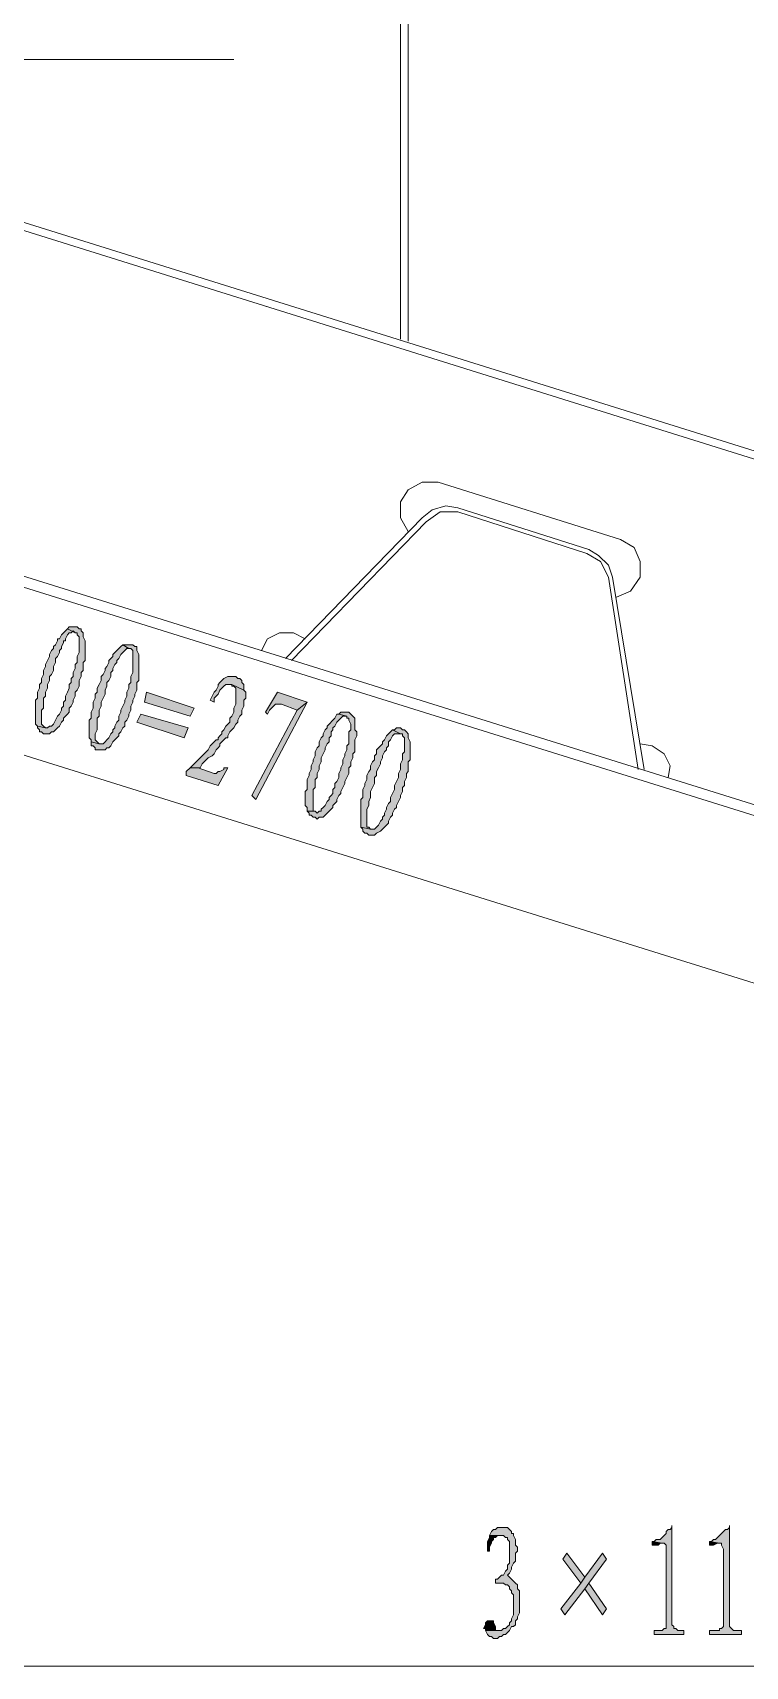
# Model space of a CAD drawing. Header units: millimetres. Extents: x 24 to 410, y 10 to 282.
# Drawn here: x 112.54 to 127.76, y 173.1 to 207.96 of the extents above; entities that cross this region are included whole.
import ezdxf

# ---------------------------------------------------------------- set-up
doc = ezdxf.new("R2010")
doc.units = ezdxf.units.MM

msp = doc.modelspace()

# ---------------------------------------------------------------- hatches: boundary and pattern name
h = msp.add_hatch(color=256)
h.dxf.hatch_style = 2
h.paths.add_polyline_path([(113.284, 195.241333), (113.241667, 195.199), (113.199333, 195.156667), (113.157, 195.114333), (113.114667, 195.029667), (113.072333, 195.029667), (113.072333, 194.987333), (113.03, 194.902667), (112.987667, 194.860333), (112.987667, 194.818), (112.945333, 194.775667), (112.903, 194.691), (112.903, 194.648667), (112.860667, 194.564), (112.818333, 194.479333), (112.818333, 194.437), (112.776, 194.352333), (112.776, 194.267667), (112.733667, 194.183), (112.733667, 194.098333), (112.691333, 194.056), (112.691333, 193.971333), (112.649, 193.886667), (112.649, 193.759667), (112.606667, 193.717333), (112.606667, 193.632667), (112.606667, 193.209333), (112.649, 193.167), (112.818333, 193.124667), (112.776, 193.167), (112.733667, 193.209333), (112.733667, 193.505667), (112.776, 193.548), (112.776, 193.759667), (112.818333, 193.802), (112.818333, 193.886667), (112.860667, 193.971333), (112.860667, 194.056), (112.903, 194.140667), (112.903, 194.225333), (112.945333, 194.267667), (112.987667, 194.352333), (112.987667, 194.437), (113.03, 194.521667), (113.03, 194.606333), (113.072333, 194.648667), (113.114667, 194.733333), (113.114667, 194.775667), (113.157, 194.818), (113.157, 194.860333), (113.199333, 194.945), (113.199333, 194.987333), (113.241667, 194.987333), (113.241667, 195.029667), (113.284, 195.114333), (113.326333, 195.156667), (113.368667, 195.156667), (113.411, 195.199), (113.453333, 195.156667)])
h = msp.add_hatch(color=256)
h.dxf.hatch_style = 2
h.paths.add_polyline_path([(113.495667, 195.283667), (113.326333, 195.283667), (113.284, 195.241333), (113.453333, 195.156667), (113.495667, 195.156667), (113.495667, 195.114333), (113.538, 195.072), (113.538, 194.733333), (113.495667, 194.648667), (113.495667, 194.521667), (113.453333, 194.479333), (113.453333, 194.394667), (113.411, 194.31), (113.411, 194.225333), (113.368667, 194.183), (113.368667, 194.098333), (113.326333, 194.056), (113.326333, 193.971333), (113.284, 193.886667), (113.241667, 193.802), (113.241667, 193.717333), (113.199333, 193.675), (113.199333, 193.590333), (113.157, 193.548), (113.157, 193.505667), (113.114667, 193.421), (113.072333, 193.378667), (113.03, 193.294), (112.987667, 193.209333), (112.945333, 193.167), (112.903, 193.167), (112.860667, 193.124667), (112.818333, 193.124667), (112.649, 193.167), (112.649, 193.124667), (112.691333, 193.082333), (112.691333, 193.04), (112.733667, 193.04), (112.776, 192.997667), (112.903, 192.997667), (112.945333, 193.04), (112.987667, 193.04), (113.03, 193.082333), (113.072333, 193.124667), (113.114667, 193.167), (113.157, 193.251667), (113.199333, 193.294), (113.199333, 193.336333), (113.241667, 193.378667), (113.284, 193.421), (113.326333, 193.463333), (113.326333, 193.548), (113.368667, 193.590333), (113.411, 193.675), (113.411, 193.717333), (113.453333, 193.802), (113.453333, 193.886667), (113.495667, 193.929), (113.538, 194.013667), (113.538, 194.140667), (113.580333, 194.225333), (113.580333, 194.31), (113.622667, 194.352333), (113.622667, 194.521667), (113.665, 194.564), (113.665, 194.987333), (113.622667, 195.072), (113.622667, 195.156667), (113.580333, 195.199), (113.580333, 195.241333), (113.538, 195.241333)])
h = msp.add_hatch(color=256)
h.dxf.hatch_style = 2
h.paths.add_polyline_path([(114.469333, 194.902667), (114.427, 194.860333), (114.384667, 194.818), (114.3, 194.733333), (114.257667, 194.691), (114.257667, 194.648667), (114.215333, 194.606333), (114.173, 194.564), (114.173, 194.521667), (114.130667, 194.437), (114.088333, 194.394667), (114.088333, 194.352333), (114.046, 194.267667), (114.003667, 194.225333), (114.003667, 194.140667), (113.961333, 194.056), (113.919, 193.971333), (113.919, 193.886667), (113.876667, 193.844333), (113.876667, 193.759667), (113.834333, 193.675), (113.834333, 193.548), (113.792, 193.463333), (113.792, 193.336333), (113.749667, 193.294), (113.749667, 192.913), (113.792, 192.870667), (113.792, 192.828333), (113.961333, 192.786), (113.919, 192.828333), (113.876667, 192.870667), (113.876667, 192.997667), (113.919, 193.082333), (113.919, 193.336333), (113.961333, 193.378667), (113.961333, 193.505667), (114.003667, 193.590333), (114.003667, 193.675), (114.046, 193.759667), (114.088333, 193.844333), (114.088333, 193.929), (114.130667, 194.013667), (114.130667, 194.098333), (114.173, 194.140667), (114.215333, 194.225333), (114.215333, 194.31), (114.257667, 194.352333), (114.257667, 194.394667), (114.3, 194.479333), (114.342333, 194.521667), (114.342333, 194.564), (114.384667, 194.606333), (114.427, 194.691), (114.469333, 194.733333), (114.511667, 194.775667), (114.554, 194.818), (114.596333, 194.818)])
h = msp.add_hatch(color=256)
h.dxf.hatch_style = 2
h.paths.add_polyline_path([(114.638667, 194.902667), (114.469333, 194.902667), (114.596333, 194.818), (114.638667, 194.818), (114.681, 194.775667), (114.681, 194.31), (114.638667, 194.225333), (114.638667, 194.098333), (114.596333, 194.056), (114.596333, 193.971333), (114.554, 193.886667), (114.554, 193.802), (114.511667, 193.717333), (114.511667, 193.675), (114.469333, 193.590333), (114.427, 193.505667), (114.427, 193.463333), (114.384667, 193.378667), (114.384667, 193.294), (114.342333, 193.251667), (114.3, 193.167), (114.3, 193.124667), (114.257667, 193.082333), (114.257667, 193.04), (114.215333, 192.997667), (114.173, 192.913), (114.130667, 192.870667), (114.088333, 192.828333), (114.046, 192.786), (113.961333, 192.786), (113.792, 192.828333), (113.792, 192.743667), (113.834333, 192.743667), (113.876667, 192.701333), (113.876667, 192.659), (113.919, 192.659), (114.088333, 192.659), (114.130667, 192.701333), (114.173, 192.701333), (114.215333, 192.743667), (114.257667, 192.828333), (114.3, 192.870667), (114.342333, 192.913), (114.384667, 192.955333), (114.384667, 192.997667), (114.427, 193.04), (114.469333, 193.124667), (114.511667, 193.167), (114.511667, 193.251667), (114.554, 193.294), (114.596333, 193.378667), (114.596333, 193.421), (114.638667, 193.505667), (114.638667, 193.590333), (114.681, 193.675), (114.681, 193.717333), (114.723333, 193.802), (114.723333, 193.844333), (114.765667, 193.929), (114.765667, 194.098333), (114.808, 194.140667), (114.808, 194.691), (114.765667, 194.775667), (114.765667, 194.860333), (114.723333, 194.860333), (114.681, 194.902667)])
h = msp.add_hatch(color=256)
h.dxf.hatch_style = 2
h.paths.add_polyline_path([(116.882333, 194.225333), (116.713, 194.225333), (116.628333, 194.183), (116.586, 194.140667), (116.543667, 194.098333), (116.501333, 194.056), (116.501333, 194.013667), (116.459, 193.929), (116.416667, 193.886667), (116.374333, 193.802), (116.332, 193.717333), (116.416667, 193.675), (116.416667, 193.759667), (116.459, 193.802), (116.501333, 193.844333), (116.543667, 193.929), (116.586, 193.971333), (116.628333, 194.013667), (116.670667, 194.056), (116.713, 194.056), (116.797667, 194.056), (117.051667, 193.929), (117.051667, 194.056), (117.009333, 194.098333), (117.009333, 194.140667), (116.967, 194.183), (116.924667, 194.183)])
h = msp.add_hatch(color=256)
h.dxf.hatch_style = 2
h.paths.add_polyline_path([(115.993333, 193.548), (114.977333, 193.886667), (114.935, 193.675), (115.908667, 193.378667)])
h = msp.add_hatch(color=256)
h.dxf.hatch_style = 2
h.paths.add_polyline_path([(117.051667, 193.929), (116.797667, 194.056), (116.797667, 194.013667), (116.84, 194.013667), (116.882333, 193.971333), (116.882333, 193.632667), (116.84, 193.548), (116.84, 193.463333), (116.797667, 193.378667), (116.755333, 193.336333), (116.755333, 193.251667), (116.713, 193.209333), (116.670667, 193.167), (116.628333, 193.082333), (116.586, 193.04), (116.586, 192.997667), (116.543667, 192.955333), (116.501333, 192.913), (116.501333, 192.870667), (116.459, 192.870667), (116.416667, 192.828333), (116.374333, 192.786), (116.332, 192.743667), (116.289667, 192.659), (116.247333, 192.616667), (116.205, 192.574333), (116.162667, 192.532), (116.078, 192.447333), (116.035667, 192.405), (115.951, 192.320333), (115.908667, 192.278), (116.120333, 192.278), (116.162667, 192.362667), (116.205, 192.405), (116.247333, 192.447333), (116.289667, 192.489667), (116.374333, 192.532), (116.416667, 192.574333), (116.459, 192.659), (116.501333, 192.701333), (116.543667, 192.743667), (116.543667, 192.786), (116.586, 192.828333), (116.628333, 192.870667), (116.670667, 192.913), (116.713, 192.913), (116.713, 192.955333), (116.755333, 193.04), (116.797667, 193.082333), (116.84, 193.124667), (116.882333, 193.209333), (116.924667, 193.251667), (116.924667, 193.294), (116.967, 193.378667), (117.009333, 193.421), (117.009333, 193.505667), (117.051667, 193.590333), (117.051667, 193.717333), (117.094, 193.759667), (117.094, 193.886667)])
h = msp.add_hatch(color=256)
h.dxf.hatch_style = 2
h.paths.add_polyline_path([(118.406333, 193.675), (117.771333, 193.886667), (117.517333, 193.463333), (117.559667, 193.421), (117.602, 193.505667), (117.644333, 193.548), (117.686667, 193.590333), (117.729, 193.632667), (117.856, 193.632667), (118.194667, 193.505667)])
h = msp.add_hatch(color=256)
h.dxf.hatch_style = 2
h.paths.add_polyline_path([(118.406333, 193.675), (118.194667, 193.505667), (117.221, 191.685333), (117.305667, 191.600667)])
h = msp.add_hatch(color=256)
h.dxf.hatch_style = 2
h.paths.add_polyline_path([(115.866333, 193.124667), (114.850333, 193.421), (114.765667, 193.251667), (115.781667, 192.913)])
h = msp.add_hatch(color=256)
h.dxf.hatch_style = 2
h.paths.add_polyline_path([(119.083667, 193.421), (119.041333, 193.421), (118.999, 193.336333), (118.956667, 193.294), (118.872, 193.209333), (118.829667, 193.167), (118.829667, 193.124667), (118.787333, 193.082333), (118.745, 192.997667), (118.745, 192.955333), (118.702667, 192.913), (118.660333, 192.828333), (118.660333, 192.743667), (118.618, 192.701333), (118.575667, 192.616667), (118.575667, 192.532), (118.533333, 192.447333), (118.533333, 192.405), (118.491, 192.320333), (118.491, 192.235667), (118.448667, 192.151), (118.448667, 192.108667), (118.406333, 192.024), (118.406333, 191.897), (118.406333, 191.812333), (118.364, 191.77), (118.364, 191.473667), (118.406333, 191.431333), (118.406333, 191.346667), (118.575667, 191.346667), (118.533333, 191.346667), (118.533333, 191.389), (118.533333, 191.812333), (118.575667, 191.854667), (118.575667, 192.024), (118.618, 192.066333), (118.618, 192.151), (118.660333, 192.235667), (118.660333, 192.320333), (118.702667, 192.405), (118.702667, 192.489667), (118.745, 192.574333), (118.787333, 192.659), (118.787333, 192.701333), (118.829667, 192.786), (118.872, 192.828333), (118.872, 192.913), (118.914333, 192.955333), (118.914333, 193.04), (118.956667, 193.082333), (118.956667, 193.124667), (118.999, 193.167), (119.041333, 193.251667), (119.083667, 193.294), (119.126, 193.336333), (119.168333, 193.378667), (119.253, 193.378667)])
h = msp.add_hatch(color=256)
h.dxf.hatch_style = 2
h.paths.add_polyline_path([(119.253, 193.463333), (119.126, 193.463333), (119.083667, 193.421), (119.253, 193.378667), (119.253, 193.336333), (119.295333, 193.336333), (119.295333, 193.294), (119.337667, 193.209333), (119.337667, 193.082333), (119.295333, 193.04), (119.295333, 192.786), (119.253, 192.743667), (119.253, 192.659), (119.210667, 192.574333), (119.210667, 192.532), (119.168333, 192.447333), (119.168333, 192.362667), (119.126, 192.278), (119.126, 192.235667), (119.083667, 192.151), (119.083667, 192.066333), (119.041333, 191.981667), (118.999, 191.939333), (118.999, 191.854667), (118.956667, 191.812333), (118.956667, 191.727667), (118.914333, 191.685333), (118.872, 191.643), (118.872, 191.600667), (118.829667, 191.558333), (118.787333, 191.473667), (118.745, 191.431333), (118.702667, 191.389), (118.702667, 191.346667), (118.660333, 191.346667), (118.618, 191.304333), (118.575667, 191.346667), (118.406333, 191.346667), (118.448667, 191.304333), (118.448667, 191.262), (118.491, 191.262), (118.533333, 191.219667), (118.575667, 191.219667), (118.618, 191.177333), (118.660333, 191.219667), (118.745, 191.219667), (118.787333, 191.262), (118.829667, 191.304333), (118.872, 191.346667), (118.956667, 191.431333), (118.956667, 191.473667), (118.999, 191.516), (119.041333, 191.558333), (119.041333, 191.600667), (119.083667, 191.685333), (119.126, 191.727667), (119.126, 191.77), (119.168333, 191.854667), (119.210667, 191.939333), (119.210667, 191.981667), (119.253, 192.066333), (119.295333, 192.151), (119.295333, 192.278), (119.337667, 192.320333), (119.337667, 192.405), (119.38, 192.489667), (119.38, 192.574333), (119.422333, 192.616667), (119.422333, 192.870667), (119.464667, 192.955333), (119.464667, 193.04), (119.422333, 193.082333), (119.422333, 193.336333), (119.38, 193.378667), (119.337667, 193.421), (119.295333, 193.463333)])
h = msp.add_hatch(color=256)
h.dxf.hatch_style = 2
h.paths.add_polyline_path([(120.438333, 193.082333), (120.396, 193.124667), (120.311333, 193.124667), (120.269, 193.082333), (120.226667, 193.082333), (120.396, 192.997667), (120.438333, 192.997667), (120.438333, 192.955333), (120.480667, 192.913), (120.480667, 192.616667), (120.438333, 192.574333), (120.438333, 192.447333), (120.396, 192.362667), (120.396, 192.235667), (120.353667, 192.151), (120.353667, 192.066333), (120.311333, 191.981667), (120.269, 191.897), (120.269, 191.812333), (120.226667, 191.727667), (120.184333, 191.643), (120.184333, 191.558333), (120.142, 191.516), (120.099667, 191.431333), (120.099667, 191.389), (120.057333, 191.304333), (120.057333, 191.262), (120.015, 191.219667), (120.015, 191.177333), (119.972667, 191.135), (119.930333, 191.050333), (119.888, 191.008), (119.845667, 190.965667), (119.761, 190.965667), (119.549333, 191.008), (119.591667, 190.965667), (119.591667, 190.923333), (119.634, 190.881), (119.676333, 190.881), (119.718667, 190.838667), (119.845667, 190.838667), (119.888, 190.881), (119.972667, 190.923333), (120.015, 190.965667), (120.057333, 191.008), (120.099667, 191.050333), (120.142, 191.092667), (120.142, 191.135), (120.184333, 191.219667), (120.226667, 191.262), (120.226667, 191.304333), (120.269, 191.389), (120.311333, 191.431333), (120.311333, 191.473667), (120.353667, 191.558333), (120.396, 191.643), (120.396, 191.685333), (120.438333, 191.77), (120.438333, 191.854667), (120.480667, 191.897), (120.480667, 191.981667), (120.523, 192.066333), (120.523, 192.151), (120.565333, 192.193333), (120.565333, 192.405), (120.607667, 192.447333), (120.607667, 192.828333), (120.565333, 192.913), (120.565333, 192.997667), (120.523, 193.04), (120.480667, 193.082333)])
h = msp.add_hatch(color=256)
h.dxf.hatch_style = 2
h.paths.add_polyline_path([(120.226667, 193.082333), (120.184333, 193.04), (120.142, 192.997667), (120.099667, 192.955333), (120.057333, 192.870667), (120.015, 192.828333), (120.015, 192.786), (119.972667, 192.743667), (119.930333, 192.701333), (119.888, 192.659), (119.888, 192.574333), (119.845667, 192.532), (119.845667, 192.447333), (119.803333, 192.405), (119.761, 192.320333), (119.761, 192.235667), (119.718667, 192.193333), (119.676333, 192.108667), (119.676333, 192.024), (119.634, 191.939333), (119.634, 191.897), (119.591667, 191.812333), (119.591667, 191.643), (119.549333, 191.600667), (119.549333, 191.516), (119.549333, 191.473667), (119.549333, 191.008), (119.761, 190.965667), (119.718667, 191.008), (119.676333, 191.008), (119.676333, 191.050333), (119.676333, 191.389), (119.718667, 191.473667), (119.718667, 191.558333), (119.761, 191.643), (119.761, 191.77), (119.803333, 191.854667), (119.845667, 191.939333), (119.845667, 192.066333), (119.888, 192.108667), (119.888, 192.193333), (119.930333, 192.278), (119.972667, 192.362667), (119.972667, 192.405), (120.015, 192.489667), (120.015, 192.532), (120.057333, 192.616667), (120.099667, 192.659), (120.099667, 192.701333), (120.142, 192.743667), (120.142, 192.828333), (120.184333, 192.870667), (120.226667, 192.955333), (120.269, 192.997667), (120.396, 192.997667)])
h = msp.add_hatch(color=256)
h.dxf.hatch_style = 2
h.paths.add_polyline_path([(116.713, 192.278), (116.628333, 192.278), (116.628333, 192.235667), (116.543667, 192.193333), (116.501333, 192.193333), (116.459, 192.151), (116.416667, 192.151), (116.078, 192.278), (115.908667, 192.278), (115.824, 192.193333), (115.824, 192.108667), (116.501333, 191.897)])
h = msp.add_hatch(color=256)
h.dxf.hatch_style = 2
h.paths.add_polyline_path([(122.555, 176.064333), (122.470333, 176.064333), (122.428, 176.022), (122.385667, 176.022), (122.343333, 175.979667), (122.301, 175.895), (122.597333, 175.895), (122.639667, 175.852667), (122.682, 175.852667), (122.682, 175.810333), (122.724333, 175.768), (122.724333, 175.302333), (122.682, 175.26), (122.682, 175.175333), (122.639667, 175.133), (122.597333, 175.048333), (122.555, 175.048333), (122.512667, 175.006), (122.470333, 174.963667), (122.428, 174.963667), (122.428, 174.879), (122.597333, 174.879), (122.639667, 174.836667), (122.682, 174.836667), (122.724333, 174.794333), (122.724333, 174.752), (122.766667, 174.709667), (122.766667, 174.667333), (122.809, 174.625), (122.809, 174.201667), (122.766667, 174.117), (122.766667, 174.074667), (122.724333, 174.032333), (122.724333, 173.99), (122.682, 173.947667), (122.639667, 173.905333), (122.597333, 173.905333), (122.555, 173.863), (122.216333, 173.863), (122.258667, 173.778333), (122.301, 173.736), (122.343333, 173.736), (122.385667, 173.693667), (122.470333, 173.693667), (122.512667, 173.736), (122.555, 173.736), (122.597333, 173.778333), (122.639667, 173.778333), (122.682, 173.820667), (122.724333, 173.863), (122.766667, 173.947667), (122.809, 173.947667), (122.851333, 173.99), (122.851333, 174.074667), (122.893667, 174.117), (122.893667, 174.159333), (122.936, 174.244), (122.936, 174.709667), (122.893667, 174.752), (122.893667, 174.836667), (122.851333, 174.879), (122.809, 174.921333), (122.766667, 174.963667), (122.724333, 175.006), (122.682, 175.048333), (122.724333, 175.090667), (122.766667, 175.175333), (122.766667, 175.217667), (122.809, 175.302333), (122.851333, 175.344667), (122.851333, 175.514), (122.893667, 175.556333), (122.893667, 175.641), (122.851333, 175.683333), (122.851333, 175.810333), (122.809, 175.895), (122.809, 175.937333), (122.766667, 175.937333), (122.766667, 175.979667), (122.724333, 176.022), (122.682, 176.064333)])
h = msp.add_hatch(color=256)
h.dxf.hatch_style = 2
h.paths.add_polyline_path([(126.195667, 176.106667), (126.195667, 176.064333), (126.153333, 176.022), (126.111, 176.022), (126.068667, 175.979667), (126.068667, 175.937333), (126.026333, 175.895), (125.984, 175.852667), (125.941667, 175.810333), (125.857, 175.810333), (125.814667, 175.768), (125.772333, 175.768), (125.984, 175.725667), (126.026333, 175.725667), (126.068667, 175.683333), (126.068667, 173.905333), (126.026333, 173.905333), (125.984, 173.863), (125.814667, 173.863), (125.814667, 173.778333), (126.449667, 173.778333), (126.449667, 173.863), (126.322667, 173.863), (126.280333, 173.905333), (126.238, 173.905333), (126.238, 173.947667), (126.195667, 173.99)])
h = msp.add_hatch(color=256)
h.dxf.hatch_style = 2
h.paths.add_polyline_path([(127.423333, 176.106667), (127.423333, 176.064333), (127.381, 176.022), (127.338667, 176.022), (127.296333, 175.979667), (127.254, 175.937333), (127.211667, 175.895), (127.169333, 175.852667), (127.127, 175.810333), (127.084667, 175.810333), (127.042333, 175.768), (127, 175.768), (127.211667, 175.725667), (127.254, 175.725667), (127.254, 175.683333), (127.296333, 175.598667), (127.296333, 173.947667), (127.254, 173.905333), (127.211667, 173.905333), (127.211667, 173.863), (127, 173.863), (127, 173.778333), (127.677333, 173.778333), (127.677333, 173.863), (127.508, 173.863), (127.465667, 173.905333), (127.423333, 173.947667)])
h = msp.add_hatch(color=256)
h.dxf.hatch_style = 2
h.paths.add_polyline_path([(122.301, 175.895), (122.301, 175.852667), (122.258667, 175.768), (122.258667, 175.556333), (122.301, 175.556333), (122.301, 175.641), (122.343333, 175.725667), (122.343333, 175.768), (122.385667, 175.810333), (122.385667, 175.852667), (122.428, 175.852667), (122.470333, 175.895), (122.555, 175.895)])
h = msp.add_hatch(color=256)
h.dxf.hatch_style = 2
h.paths.add_polyline_path([(125.772333, 175.768), (125.772333, 175.683333), (125.814667, 175.683333), (125.899333, 175.683333), (125.941667, 175.725667), (125.984, 175.725667)])
h = msp.add_hatch(color=256)
h.dxf.hatch_style = 2
h.paths.add_polyline_path([(127, 175.768), (127, 175.683333), (127.042333, 175.683333), (127.084667, 175.683333), (127.169333, 175.725667), (127.211667, 175.725667)])
h = msp.add_hatch(color=256)
h.dxf.hatch_style = 2
h.paths.add_polyline_path([(124.714, 175.514), (124.333, 175.006), (124.248333, 174.879), (123.825, 174.328667), (123.909667, 174.201667), (124.333, 174.752), (124.417667, 174.879), (124.798667, 175.387)])
h = msp.add_hatch(color=256)
h.dxf.hatch_style = 2
h.paths.add_polyline_path([(123.952, 175.514), (123.867333, 175.387), (124.248333, 174.879), (124.333, 175.006)])
h = msp.add_hatch(color=256)
h.dxf.hatch_style = 2
h.paths.add_polyline_path([(124.417667, 174.879), (124.333, 174.752), (124.714, 174.201667), (124.798667, 174.328667)])
h = msp.add_hatch(color=256)
h.dxf.hatch_style = 2
h.paths.add_polyline_path([(122.301, 174.074667), (122.258667, 174.074667), (122.216333, 174.032333), (122.216333, 173.99), (122.174, 173.905333), (122.216333, 173.905333), (122.216333, 173.863), (122.428, 173.863), (122.428, 173.905333), (122.428, 173.947667), (122.385667, 174.032333), (122.385667, 174.074667), (122.343333, 174.074667)])

# ---------------------------------------------------------------- linework, layer by layer
at = {"lineweight": 0}
for points in [[(120.396, 201.422), (120.396, 234.907667)], [(120.565333, 201.379667), (120.565333, 234.907667)], [(38.227, 219.540667), (145.457333, 186.012667)], [(38.227, 219.286667), (145.415, 185.801)], [(88.646, 211.328), (146.473333, 193.251667)], [(88.646, 211.158667), (146.431, 193.082333)], [(111.717667, 207.391), (116.84, 207.391)], [(121.200333, 198.374), (120.861667, 198.374), (120.565333, 198.204667), (120.396, 197.950667), (120.396, 197.612), (120.565333, 197.315667)], [(125.095, 197.146333), (121.200333, 198.374)], [(94.615, 198.077667), (133.011333, 186.097333)], [(124.417667, 196.934667), (121.623667, 197.823667), (121.369667, 197.866), (121.073333, 197.781333), (120.861667, 197.612)], [(121.623667, 197.739), (121.242667, 197.739), (120.946333, 197.527333)], [(124.375333, 196.85), (121.623667, 197.739)], [(120.861667, 197.612), (117.940667, 194.606333)], [(120.946333, 197.527333), (118.067667, 194.564)], [(125.010333, 195.918667), (125.306667, 196.045667), (125.518333, 196.342), (125.518333, 196.680667), (125.391333, 196.977), (125.095, 197.146333)], [(124.841, 196.342), (124.671667, 196.680667), (124.375333, 196.85)], [(124.925667, 196.342), (124.841, 196.596), (124.629333, 196.807667), (124.417667, 196.934667)], [(125.476, 192.235667), (124.841, 196.342)], [(125.603, 192.235667), (124.925667, 196.342)], [(118.364, 195.029667), (118.11, 195.156667), (117.813667, 195.156667), (117.559667, 195.029667), (117.432667, 194.775667)], [(126.111, 192.066333), (126.153333, 192.320333), (126.026333, 192.574333), (125.772333, 192.743667), (125.518333, 192.786)], [(154.178, 173.101), (104.394, 173.101)]]:
    msp.add_lwpolyline(points, dxfattribs=at)
for points in [[(113.284, 195.241333), (113.241667, 195.199), (113.199333, 195.156667), (113.157, 195.114333), (113.114667, 195.029667), (113.072333, 195.029667), (113.072333, 194.987333), (113.03, 194.902667), (112.987667, 194.860333), (112.987667, 194.818), (112.945333, 194.775667), (112.903, 194.691), (112.903, 194.648667), (112.860667, 194.564), (112.818333, 194.479333), (112.818333, 194.437), (112.776, 194.352333), (112.776, 194.267667), (112.733667, 194.183), (112.733667, 194.098333), (112.691333, 194.056), (112.691333, 193.971333), (112.649, 193.886667), (112.649, 193.759667), (112.606667, 193.717333), (112.606667, 193.632667), (112.606667, 193.209333), (112.649, 193.167), (112.818333, 193.124667), (112.776, 193.167), (112.733667, 193.209333), (112.733667, 193.505667), (112.776, 193.548), (112.776, 193.759667), (112.818333, 193.802), (112.818333, 193.886667), (112.860667, 193.971333), (112.860667, 194.056), (112.903, 194.140667), (112.903, 194.225333), (112.945333, 194.267667), (112.987667, 194.352333), (112.987667, 194.437), (113.03, 194.521667), (113.03, 194.606333), (113.072333, 194.648667), (113.114667, 194.733333), (113.114667, 194.775667), (113.157, 194.818), (113.157, 194.860333), (113.199333, 194.945), (113.199333, 194.987333), (113.241667, 194.987333), (113.241667, 195.029667), (113.284, 195.114333), (113.326333, 195.156667), (113.368667, 195.156667), (113.411, 195.199), (113.453333, 195.156667)], [(113.495667, 195.283667), (113.326333, 195.283667), (113.284, 195.241333), (113.453333, 195.156667), (113.495667, 195.156667), (113.495667, 195.114333), (113.538, 195.072), (113.538, 194.733333), (113.495667, 194.648667), (113.495667, 194.521667), (113.453333, 194.479333), (113.453333, 194.394667), (113.411, 194.31), (113.411, 194.225333), (113.368667, 194.183), (113.368667, 194.098333), (113.326333, 194.056), (113.326333, 193.971333), (113.284, 193.886667), (113.241667, 193.802), (113.241667, 193.717333), (113.199333, 193.675), (113.199333, 193.590333), (113.157, 193.548), (113.157, 193.505667), (113.114667, 193.421), (113.072333, 193.378667), (113.03, 193.294), (112.987667, 193.209333), (112.945333, 193.167), (112.903, 193.167), (112.860667, 193.124667), (112.818333, 193.124667), (112.649, 193.167), (112.649, 193.124667), (112.691333, 193.082333), (112.691333, 193.04), (112.733667, 193.04), (112.776, 192.997667), (112.903, 192.997667), (112.945333, 193.04), (112.987667, 193.04), (113.03, 193.082333), (113.072333, 193.124667), (113.114667, 193.167), (113.157, 193.251667), (113.199333, 193.294), (113.199333, 193.336333), (113.241667, 193.378667), (113.284, 193.421), (113.326333, 193.463333), (113.326333, 193.548), (113.368667, 193.590333), (113.411, 193.675), (113.411, 193.717333), (113.453333, 193.802), (113.453333, 193.886667), (113.495667, 193.929), (113.538, 194.013667), (113.538, 194.140667), (113.580333, 194.225333), (113.580333, 194.31), (113.622667, 194.352333), (113.622667, 194.521667), (113.665, 194.564), (113.665, 194.987333), (113.622667, 195.072), (113.622667, 195.156667), (113.580333, 195.199), (113.580333, 195.241333), (113.538, 195.241333)], [(114.469333, 194.902667), (114.427, 194.860333), (114.384667, 194.818), (114.3, 194.733333), (114.257667, 194.691), (114.257667, 194.648667), (114.215333, 194.606333), (114.173, 194.564), (114.173, 194.521667), (114.130667, 194.437), (114.088333, 194.394667), (114.088333, 194.352333), (114.046, 194.267667), (114.003667, 194.225333), (114.003667, 194.140667), (113.961333, 194.056), (113.919, 193.971333), (113.919, 193.886667), (113.876667, 193.844333), (113.876667, 193.759667), (113.834333, 193.675), (113.834333, 193.548), (113.792, 193.463333), (113.792, 193.336333), (113.749667, 193.294), (113.749667, 192.913), (113.792, 192.870667), (113.792, 192.828333), (113.961333, 192.786), (113.919, 192.828333), (113.876667, 192.870667), (113.876667, 192.997667), (113.919, 193.082333), (113.919, 193.336333), (113.961333, 193.378667), (113.961333, 193.505667), (114.003667, 193.590333), (114.003667, 193.675), (114.046, 193.759667), (114.088333, 193.844333), (114.088333, 193.929), (114.130667, 194.013667), (114.130667, 194.098333), (114.173, 194.140667), (114.215333, 194.225333), (114.215333, 194.31), (114.257667, 194.352333), (114.257667, 194.394667), (114.3, 194.479333), (114.342333, 194.521667), (114.342333, 194.564), (114.384667, 194.606333), (114.427, 194.691), (114.469333, 194.733333), (114.511667, 194.775667), (114.554, 194.818), (114.596333, 194.818)], [(114.638667, 194.902667), (114.469333, 194.902667), (114.596333, 194.818), (114.638667, 194.818), (114.681, 194.775667), (114.681, 194.31), (114.638667, 194.225333), (114.638667, 194.098333), (114.596333, 194.056), (114.596333, 193.971333), (114.554, 193.886667), (114.554, 193.802), (114.511667, 193.717333), (114.511667, 193.675), (114.469333, 193.590333), (114.427, 193.505667), (114.427, 193.463333), (114.384667, 193.378667), (114.384667, 193.294), (114.342333, 193.251667), (114.3, 193.167), (114.3, 193.124667), (114.257667, 193.082333), (114.257667, 193.04), (114.215333, 192.997667), (114.173, 192.913), (114.130667, 192.870667), (114.088333, 192.828333), (114.046, 192.786), (113.961333, 192.786), (113.792, 192.828333), (113.792, 192.743667), (113.834333, 192.743667), (113.876667, 192.701333), (113.876667, 192.659), (113.919, 192.659), (114.088333, 192.659), (114.130667, 192.701333), (114.173, 192.701333), (114.215333, 192.743667), (114.257667, 192.828333), (114.3, 192.870667), (114.342333, 192.913), (114.384667, 192.955333), (114.384667, 192.997667), (114.427, 193.04), (114.469333, 193.124667), (114.511667, 193.167), (114.511667, 193.251667), (114.554, 193.294), (114.596333, 193.378667), (114.596333, 193.421), (114.638667, 193.505667), (114.638667, 193.590333), (114.681, 193.675), (114.681, 193.717333), (114.723333, 193.802), (114.723333, 193.844333), (114.765667, 193.929), (114.765667, 194.098333), (114.808, 194.140667), (114.808, 194.691), (114.765667, 194.775667), (114.765667, 194.860333), (114.723333, 194.860333), (114.681, 194.902667)], [(116.882333, 194.225333), (116.713, 194.225333), (116.628333, 194.183), (116.586, 194.140667), (116.543667, 194.098333), (116.501333, 194.056), (116.501333, 194.013667), (116.459, 193.929), (116.416667, 193.886667), (116.374333, 193.802), (116.332, 193.717333), (116.416667, 193.675), (116.416667, 193.759667), (116.459, 193.802), (116.501333, 193.844333), (116.543667, 193.929), (116.586, 193.971333), (116.628333, 194.013667), (116.670667, 194.056), (116.713, 194.056), (116.797667, 194.056), (117.051667, 193.929), (117.051667, 194.056), (117.009333, 194.098333), (117.009333, 194.140667), (116.967, 194.183), (116.924667, 194.183)], [(115.993333, 193.548), (114.977333, 193.886667), (114.935, 193.675), (115.908667, 193.378667)], [(117.051667, 193.929), (116.797667, 194.056), (116.797667, 194.013667), (116.84, 194.013667), (116.882333, 193.971333), (116.882333, 193.632667), (116.84, 193.548), (116.84, 193.463333), (116.797667, 193.378667), (116.755333, 193.336333), (116.755333, 193.251667), (116.713, 193.209333), (116.670667, 193.167), (116.628333, 193.082333), (116.586, 193.04), (116.586, 192.997667), (116.543667, 192.955333), (116.501333, 192.913), (116.501333, 192.870667), (116.459, 192.870667), (116.416667, 192.828333), (116.374333, 192.786), (116.332, 192.743667), (116.289667, 192.659), (116.247333, 192.616667), (116.205, 192.574333), (116.162667, 192.532), (116.078, 192.447333), (116.035667, 192.405), (115.951, 192.320333), (115.908667, 192.278), (116.120333, 192.278), (116.162667, 192.362667), (116.205, 192.405), (116.247333, 192.447333), (116.289667, 192.489667), (116.374333, 192.532), (116.416667, 192.574333), (116.459, 192.659), (116.501333, 192.701333), (116.543667, 192.743667), (116.543667, 192.786), (116.586, 192.828333), (116.628333, 192.870667), (116.670667, 192.913), (116.713, 192.913), (116.713, 192.955333), (116.755333, 193.04), (116.797667, 193.082333), (116.84, 193.124667), (116.882333, 193.209333), (116.924667, 193.251667), (116.924667, 193.294), (116.967, 193.378667), (117.009333, 193.421), (117.009333, 193.505667), (117.051667, 193.590333), (117.051667, 193.717333), (117.094, 193.759667), (117.094, 193.886667)], [(118.406333, 193.675), (117.771333, 193.886667), (117.517333, 193.463333), (117.559667, 193.421), (117.602, 193.505667), (117.644333, 193.548), (117.686667, 193.590333), (117.729, 193.632667), (117.856, 193.632667), (118.194667, 193.505667)], [(118.406333, 193.675), (118.194667, 193.505667), (117.221, 191.685333), (117.305667, 191.600667)], [(115.866333, 193.124667), (114.850333, 193.421), (114.765667, 193.251667), (115.781667, 192.913)], [(119.083667, 193.421), (119.041333, 193.421), (118.999, 193.336333), (118.956667, 193.294), (118.872, 193.209333), (118.829667, 193.167), (118.829667, 193.124667), (118.787333, 193.082333), (118.745, 192.997667), (118.745, 192.955333), (118.702667, 192.913), (118.660333, 192.828333), (118.660333, 192.743667), (118.618, 192.701333), (118.575667, 192.616667), (118.575667, 192.532), (118.533333, 192.447333), (118.533333, 192.405), (118.491, 192.320333), (118.491, 192.235667), (118.448667, 192.151), (118.448667, 192.108667), (118.406333, 192.024), (118.406333, 191.897), (118.406333, 191.812333), (118.364, 191.77), (118.364, 191.473667), (118.406333, 191.431333), (118.406333, 191.346667), (118.575667, 191.346667), (118.533333, 191.346667), (118.533333, 191.389), (118.533333, 191.812333), (118.575667, 191.854667), (118.575667, 192.024), (118.618, 192.066333), (118.618, 192.151), (118.660333, 192.235667), (118.660333, 192.320333), (118.702667, 192.405), (118.702667, 192.489667), (118.745, 192.574333), (118.787333, 192.659), (118.787333, 192.701333), (118.829667, 192.786), (118.872, 192.828333), (118.872, 192.913), (118.914333, 192.955333), (118.914333, 193.04), (118.956667, 193.082333), (118.956667, 193.124667), (118.999, 193.167), (119.041333, 193.251667), (119.083667, 193.294), (119.126, 193.336333), (119.168333, 193.378667), (119.253, 193.378667)], [(119.253, 193.463333), (119.126, 193.463333), (119.083667, 193.421), (119.253, 193.378667), (119.253, 193.336333), (119.295333, 193.336333), (119.295333, 193.294), (119.337667, 193.209333), (119.337667, 193.082333), (119.295333, 193.04), (119.295333, 192.786), (119.253, 192.743667), (119.253, 192.659), (119.210667, 192.574333), (119.210667, 192.532), (119.168333, 192.447333), (119.168333, 192.362667), (119.126, 192.278), (119.126, 192.235667), (119.083667, 192.151), (119.083667, 192.066333), (119.041333, 191.981667), (118.999, 191.939333), (118.999, 191.854667), (118.956667, 191.812333), (118.956667, 191.727667), (118.914333, 191.685333), (118.872, 191.643), (118.872, 191.600667), (118.829667, 191.558333), (118.787333, 191.473667), (118.745, 191.431333), (118.702667, 191.389), (118.702667, 191.346667), (118.660333, 191.346667), (118.618, 191.304333), (118.575667, 191.346667), (118.406333, 191.346667), (118.448667, 191.304333), (118.448667, 191.262), (118.491, 191.262), (118.533333, 191.219667), (118.575667, 191.219667), (118.618, 191.177333), (118.660333, 191.219667), (118.745, 191.219667), (118.787333, 191.262), (118.829667, 191.304333), (118.872, 191.346667), (118.956667, 191.431333), (118.956667, 191.473667), (118.999, 191.516), (119.041333, 191.558333), (119.041333, 191.600667), (119.083667, 191.685333), (119.126, 191.727667), (119.126, 191.77), (119.168333, 191.854667), (119.210667, 191.939333), (119.210667, 191.981667), (119.253, 192.066333), (119.295333, 192.151), (119.295333, 192.278), (119.337667, 192.320333), (119.337667, 192.405), (119.38, 192.489667), (119.38, 192.574333), (119.422333, 192.616667), (119.422333, 192.870667), (119.464667, 192.955333), (119.464667, 193.04), (119.422333, 193.082333), (119.422333, 193.336333), (119.38, 193.378667), (119.337667, 193.421), (119.295333, 193.463333)], [(120.438333, 193.082333), (120.396, 193.124667), (120.311333, 193.124667), (120.269, 193.082333), (120.226667, 193.082333), (120.396, 192.997667), (120.438333, 192.997667), (120.438333, 192.955333), (120.480667, 192.913), (120.480667, 192.616667), (120.438333, 192.574333), (120.438333, 192.447333), (120.396, 192.362667), (120.396, 192.235667), (120.353667, 192.151), (120.353667, 192.066333), (120.311333, 191.981667), (120.269, 191.897), (120.269, 191.812333), (120.226667, 191.727667), (120.184333, 191.643), (120.184333, 191.558333), (120.142, 191.516), (120.099667, 191.431333), (120.099667, 191.389), (120.057333, 191.304333), (120.057333, 191.262), (120.015, 191.219667), (120.015, 191.177333), (119.972667, 191.135), (119.930333, 191.050333), (119.888, 191.008), (119.845667, 190.965667), (119.761, 190.965667), (119.549333, 191.008), (119.591667, 190.965667), (119.591667, 190.923333), (119.634, 190.881), (119.676333, 190.881), (119.718667, 190.838667), (119.845667, 190.838667), (119.888, 190.881), (119.972667, 190.923333), (120.015, 190.965667), (120.057333, 191.008), (120.099667, 191.050333), (120.142, 191.092667), (120.142, 191.135), (120.184333, 191.219667), (120.226667, 191.262), (120.226667, 191.304333), (120.269, 191.389), (120.311333, 191.431333), (120.311333, 191.473667), (120.353667, 191.558333), (120.396, 191.643), (120.396, 191.685333), (120.438333, 191.77), (120.438333, 191.854667), (120.480667, 191.897), (120.480667, 191.981667), (120.523, 192.066333), (120.523, 192.151), (120.565333, 192.193333), (120.565333, 192.405), (120.607667, 192.447333), (120.607667, 192.828333), (120.565333, 192.913), (120.565333, 192.997667), (120.523, 193.04), (120.480667, 193.082333)], [(120.226667, 193.082333), (120.184333, 193.04), (120.142, 192.997667), (120.099667, 192.955333), (120.057333, 192.870667), (120.015, 192.828333), (120.015, 192.786), (119.972667, 192.743667), (119.930333, 192.701333), (119.888, 192.659), (119.888, 192.574333), (119.845667, 192.532), (119.845667, 192.447333), (119.803333, 192.405), (119.761, 192.320333), (119.761, 192.235667), (119.718667, 192.193333), (119.676333, 192.108667), (119.676333, 192.024), (119.634, 191.939333), (119.634, 191.897), (119.591667, 191.812333), (119.591667, 191.643), (119.549333, 191.600667), (119.549333, 191.516), (119.549333, 191.473667), (119.549333, 191.008), (119.761, 190.965667), (119.718667, 191.008), (119.676333, 191.008), (119.676333, 191.050333), (119.676333, 191.389), (119.718667, 191.473667), (119.718667, 191.558333), (119.761, 191.643), (119.761, 191.77), (119.803333, 191.854667), (119.845667, 191.939333), (119.845667, 192.066333), (119.888, 192.108667), (119.888, 192.193333), (119.930333, 192.278), (119.972667, 192.362667), (119.972667, 192.405), (120.015, 192.489667), (120.015, 192.532), (120.057333, 192.616667), (120.099667, 192.659), (120.099667, 192.701333), (120.142, 192.743667), (120.142, 192.828333), (120.184333, 192.870667), (120.226667, 192.955333), (120.269, 192.997667), (120.396, 192.997667)], [(116.713, 192.278), (116.628333, 192.278), (116.628333, 192.235667), (116.543667, 192.193333), (116.501333, 192.193333), (116.459, 192.151), (116.416667, 192.151), (116.078, 192.278), (115.908667, 192.278), (115.824, 192.193333), (115.824, 192.108667), (116.501333, 191.897)], [(122.555, 176.064333), (122.470333, 176.064333), (122.428, 176.022), (122.385667, 176.022), (122.343333, 175.979667), (122.301, 175.895), (122.597333, 175.895), (122.639667, 175.852667), (122.682, 175.852667), (122.682, 175.810333), (122.724333, 175.768), (122.724333, 175.302333), (122.682, 175.26), (122.682, 175.175333), (122.639667, 175.133), (122.597333, 175.048333), (122.555, 175.048333), (122.512667, 175.006), (122.470333, 174.963667), (122.428, 174.963667), (122.428, 174.879), (122.597333, 174.879), (122.639667, 174.836667), (122.682, 174.836667), (122.724333, 174.794333), (122.724333, 174.752), (122.766667, 174.709667), (122.766667, 174.667333), (122.809, 174.625), (122.809, 174.201667), (122.766667, 174.117), (122.766667, 174.074667), (122.724333, 174.032333), (122.724333, 173.99), (122.682, 173.947667), (122.639667, 173.905333), (122.597333, 173.905333), (122.555, 173.863), (122.216333, 173.863), (122.258667, 173.778333), (122.301, 173.736), (122.343333, 173.736), (122.385667, 173.693667), (122.470333, 173.693667), (122.512667, 173.736), (122.555, 173.736), (122.597333, 173.778333), (122.639667, 173.778333), (122.682, 173.820667), (122.724333, 173.863), (122.766667, 173.947667), (122.809, 173.947667), (122.851333, 173.99), (122.851333, 174.074667), (122.893667, 174.117), (122.893667, 174.159333), (122.936, 174.244), (122.936, 174.709667), (122.893667, 174.752), (122.893667, 174.836667), (122.851333, 174.879), (122.809, 174.921333), (122.766667, 174.963667), (122.724333, 175.006), (122.682, 175.048333), (122.724333, 175.090667), (122.766667, 175.175333), (122.766667, 175.217667), (122.809, 175.302333), (122.851333, 175.344667), (122.851333, 175.514), (122.893667, 175.556333), (122.893667, 175.641), (122.851333, 175.683333), (122.851333, 175.810333), (122.809, 175.895), (122.809, 175.937333), (122.766667, 175.937333), (122.766667, 175.979667), (122.724333, 176.022), (122.682, 176.064333)], [(126.195667, 176.106667), (126.195667, 176.064333), (126.153333, 176.022), (126.111, 176.022), (126.068667, 175.979667), (126.068667, 175.937333), (126.026333, 175.895), (125.984, 175.852667), (125.941667, 175.810333), (125.857, 175.810333), (125.814667, 175.768), (125.772333, 175.768), (125.984, 175.725667), (126.026333, 175.725667), (126.068667, 175.683333), (126.068667, 173.905333), (126.026333, 173.905333), (125.984, 173.863), (125.814667, 173.863), (125.814667, 173.778333), (126.449667, 173.778333), (126.449667, 173.863), (126.322667, 173.863), (126.280333, 173.905333), (126.238, 173.905333), (126.238, 173.947667), (126.195667, 173.99)], [(127.423333, 176.106667), (127.423333, 176.064333), (127.381, 176.022), (127.338667, 176.022), (127.296333, 175.979667), (127.254, 175.937333), (127.211667, 175.895), (127.169333, 175.852667), (127.127, 175.810333), (127.084667, 175.810333), (127.042333, 175.768), (127, 175.768), (127.211667, 175.725667), (127.254, 175.725667), (127.254, 175.683333), (127.296333, 175.598667), (127.296333, 173.947667), (127.254, 173.905333), (127.211667, 173.905333), (127.211667, 173.863), (127, 173.863), (127, 173.778333), (127.677333, 173.778333), (127.677333, 173.863), (127.508, 173.863), (127.465667, 173.905333), (127.423333, 173.947667)], [(122.301, 175.895), (122.301, 175.852667), (122.258667, 175.768), (122.258667, 175.556333), (122.301, 175.556333), (122.301, 175.641), (122.343333, 175.725667), (122.343333, 175.768), (122.385667, 175.810333), (122.385667, 175.852667), (122.428, 175.852667), (122.470333, 175.895), (122.555, 175.895)], [(125.772333, 175.768), (125.772333, 175.683333), (125.814667, 175.683333), (125.899333, 175.683333), (125.941667, 175.725667), (125.984, 175.725667)], [(127, 175.768), (127, 175.683333), (127.042333, 175.683333), (127.084667, 175.683333), (127.169333, 175.725667), (127.211667, 175.725667)], [(124.714, 175.514), (124.333, 175.006), (124.248333, 174.879), (123.825, 174.328667), (123.909667, 174.201667), (124.333, 174.752), (124.417667, 174.879), (124.798667, 175.387)], [(123.952, 175.514), (123.867333, 175.387), (124.248333, 174.879), (124.333, 175.006)], [(124.417667, 174.879), (124.333, 174.752), (124.714, 174.201667), (124.798667, 174.328667)], [(122.301, 174.074667), (122.258667, 174.074667), (122.216333, 174.032333), (122.216333, 173.99), (122.174, 173.905333), (122.216333, 173.905333), (122.216333, 173.863), (122.428, 173.863), (122.428, 173.905333), (122.428, 173.947667), (122.385667, 174.032333), (122.385667, 174.074667), (122.343333, 174.074667)]]:
    msp.add_lwpolyline(points, close=True, dxfattribs=at)

doc.saveas('drawing.dxf')
